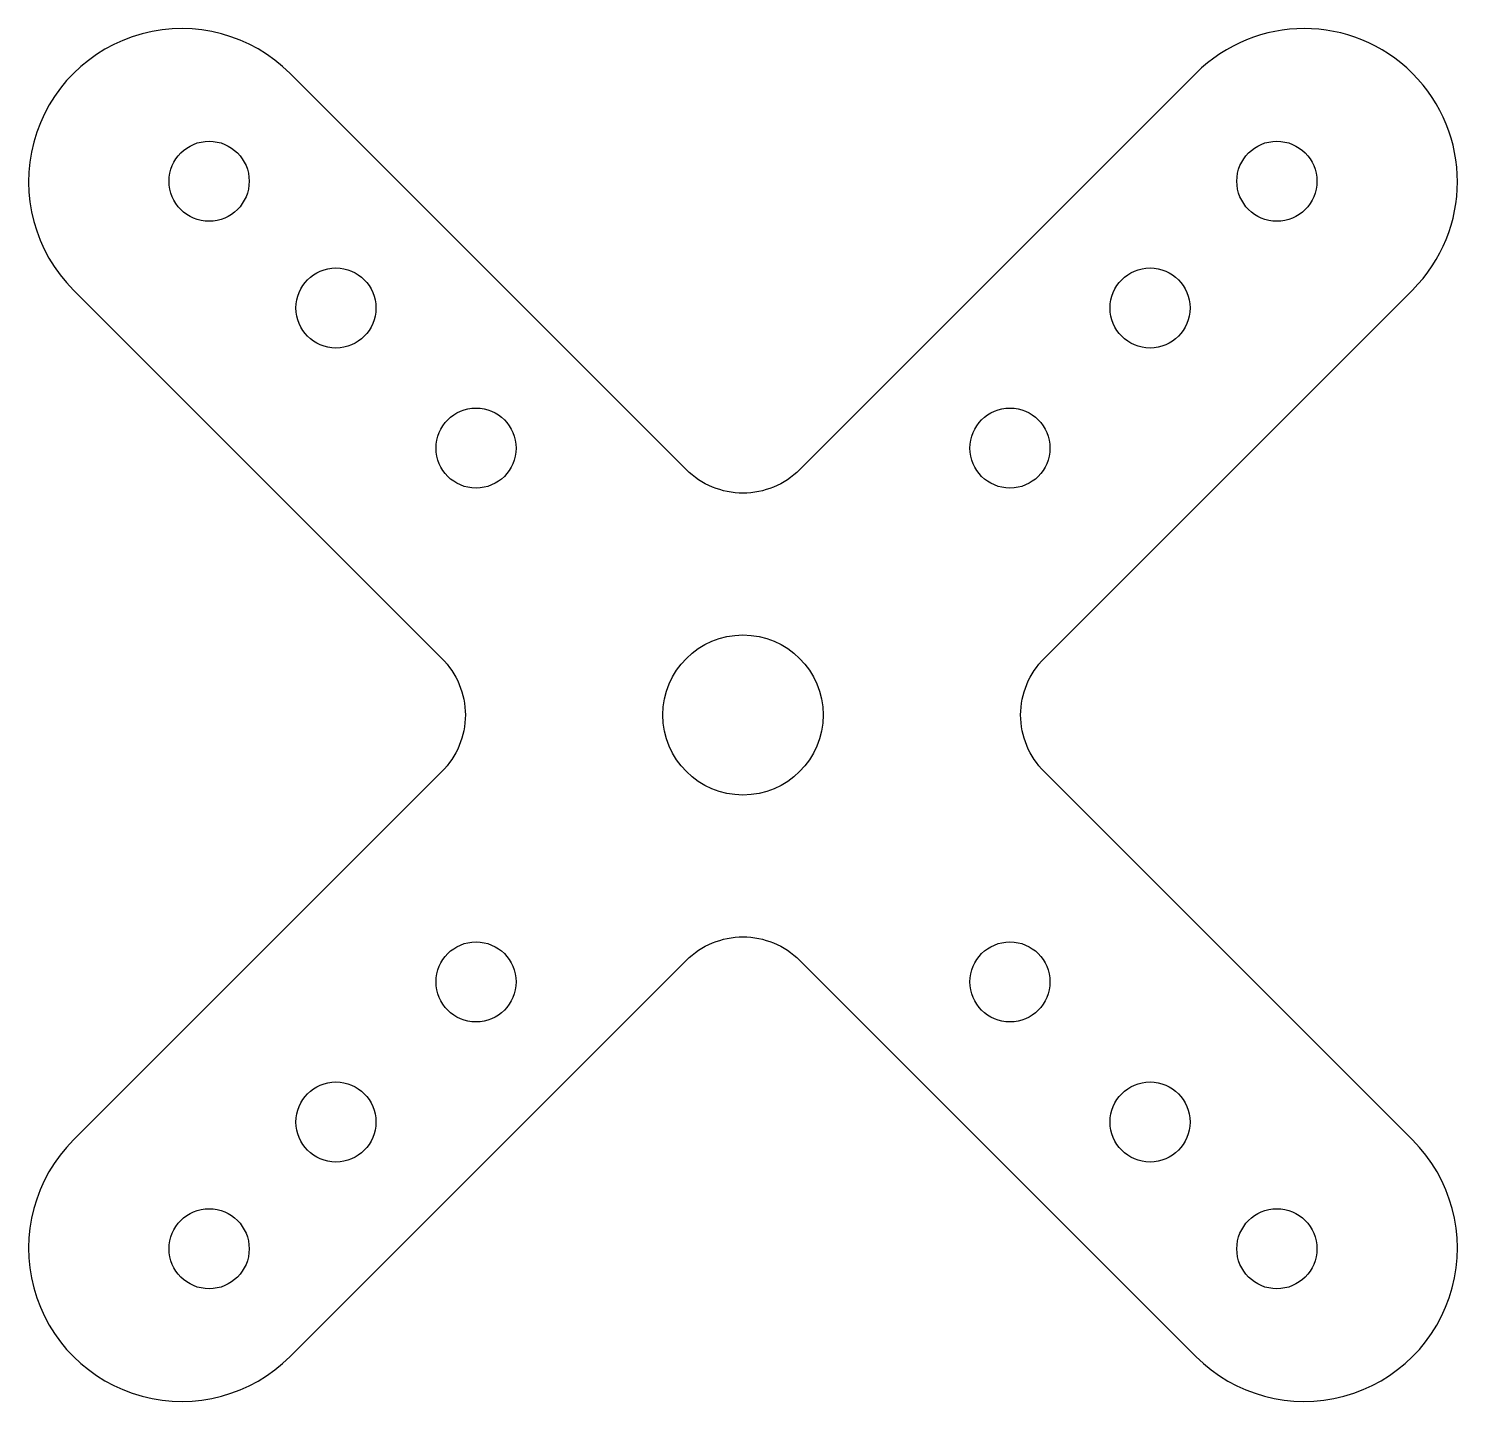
# Model space of a CAD drawing. Header units: millimetres. Extents: x -26.8 to 26.8, y -25.7 to 25.7.
import ezdxf

# ---------------------------------------------------------------- set-up
doc = ezdxf.new("R2010")
doc.units = ezdxf.units.MM

msp = doc.modelspace()

# ---------------------------------------------------------------- linework, layer by layer
msp.add_lwpolyline([(16.968, -24.039, 1), (25.083, -15.924), (11.28, -2.121, -0.414214), (11.28, 2.121), (25.083, 15.924, 1), (16.968, 24.039), (2.121, 9.192, -0.414214), (-2.121, 9.192), (-16.968, 24.039, 1), (-25.083, 15.924), (-11.28, 2.121, -0.414214), (-11.28, -2.121), (-25.083, -15.924, 1), (-16.968, -24.039), (-2.121, -9.192, -0.414214), (2.121, -9.192)], format="xyb", close=True)
for centre, radius in [((-20, 20), 1.5), ((20, 20), 1.5), ((-15.25, 15.25), 1.5), ((15.25, 15.25), 1.5), ((-10, 10), 1.5), ((10, 10), 1.5), ((0, 0), 3), ((-10, -10), 1.5), ((10, -10), 1.5), ((-15.25, -15.25), 1.5), ((15.25, -15.25), 1.5), ((-20, -20), 1.5), ((20, -20), 1.5)]:
    msp.add_circle(centre, radius)

doc.saveas('drawing.dxf')
